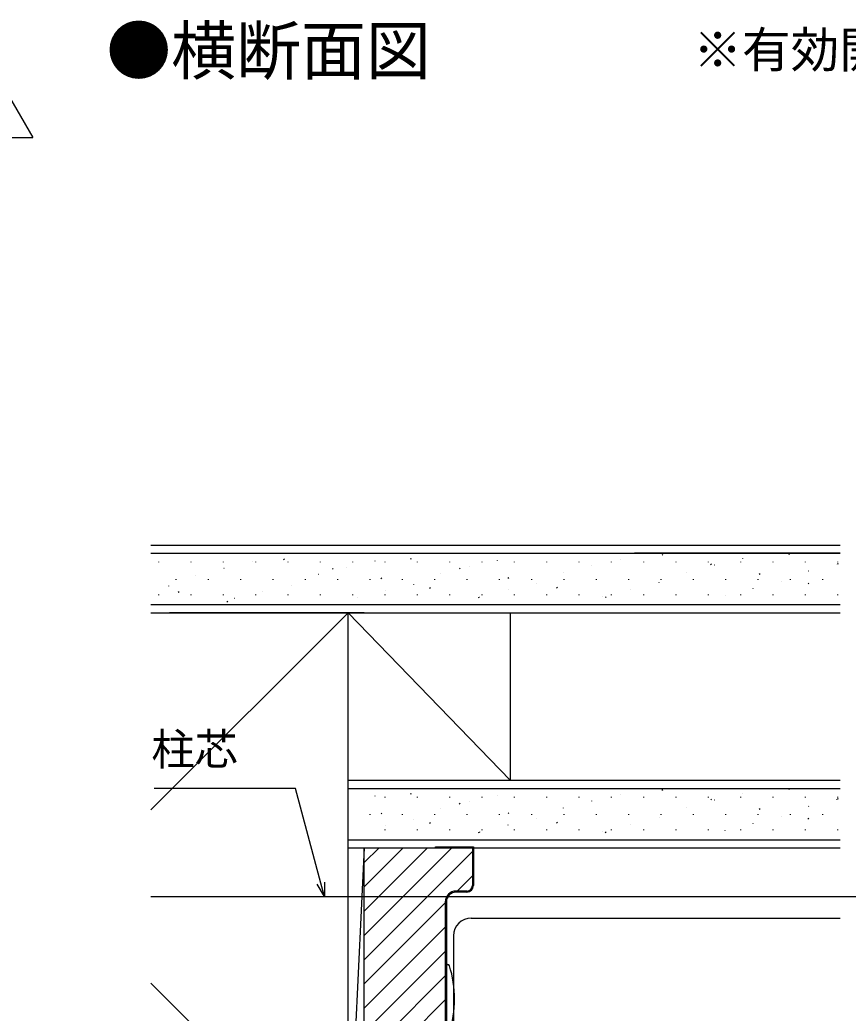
# Model space of a CAD drawing. Units: millimetres, scale not verified. Extents: x -525 to 525, y -783 to 779.
# Drawn here: x -224.1 to -70.9, y 316.5 to 500.3 of the extents above; entities that cross this region are included whole.
import ezdxf
from ezdxf.enums import TextEntityAlignment as Align

# ---------------------------------------------------------------- set-up
doc = ezdxf.new("R2010")
doc.units = ezdxf.units.MM
doc.header["$LTSCALE"] = 4
for name, color, linetype in [('0-2_USER1', 3, 'Continuous'), ('0-5_YKK_12', 2, 'Continuous'), ('0-6_YKK_13', 4, 'Continuous'), ('0-8_YKK_D', 6, 'Continuous'), ('0-A_YSS_K', 3, 'Continuous'), ('0-B_YSS_KE', 3, 'Continuous')]:
    doc.layers.add(name, color=color, linetype=linetype)
doc.styles.add('ＭＳ ゴシック', font='')
doc.styles.get('ＭＳ ゴシック').set_extended_font_data('MS Gothic')

msp = doc.modelspace()

# ---------------------------------------------------------------- linework, layer by layer
at = {"layer": '0-5_YKK_12'}
for p, q in [((-199.848, 338.118), (473.522, 338.118)), ((-140.562, 334.118), (-72.362, 334.118)), ((-143.862, 330.818), (-143.862, 307.418))]:
    msp.add_line(p, q, dxfattribs=at)
msp.add_arc((-140.562, 330.818), 3.3, 90, 180, dxfattribs=at)
at = {"layer": '0-6_YKK_13'}
for q in [(-144.882, 325.518), (-145.162, 312.718)]:
    msp.add_line((-145.162, 325.518), q, dxfattribs=at)
for centre, radius, start, end in [((-144.882, 325.218), 0.3, 17.1558, 90), ((-164.642, 319.118), 20.98, 342.8442, 17.1558)]:
    msp.add_arc(centre, radius, start, end, dxfattribs=at)
at = {"layer": '0-8_YKK_D'}
for p in [(-226.9, 487.622), (-232.15, 478.529)]:
    msp.add_line(p, (-221.65, 478.529), dxfattribs=at)
for points in [[(-167.736, 338.118), (-168.396, 340.581), (-173.095, 358.118), (-199.191, 358.118)], [(-167.736, 340.758), (-167.736, 338.118), (-169.056, 340.405)]]:
    msp.add_lwpolyline(points, dxfattribs=at)
at = {"layer": '0-A_YSS_K'}
for p, q in [((-199.848, 403.118), (-72.362, 403.118)), ((-199.848, 401.618), (-72.362, 401.618)), ((-151.651, 400.49), (-151.761, 400.657)), ((-72.362, 401.618), (-110.362, 401.618)), ((-105.141, 401.251), (-105.251, 401.418)), ((-81.682, 401.323), (-81.792, 401.49)), ((-198.355, 399.961), (-198.355, 400.061)), ((-192.375, 399.961), (-192.375, 400.061)), ((-186.395, 399.961), (-186.395, 400.061)), ((-186.296, 398.808), (-186.303, 398.827)), ((-181.039, 400.006), (-181.045, 400.025)), ((-180.415, 399.961), (-180.415, 400.061)), ((-175.11, 400.418), (-175.221, 400.585)), ((-174.435, 399.961), (-174.435, 400.061)), ((-168.455, 399.961), (-168.455, 400.061)), ((-163.623, 398.961), (-163.63, 398.98)), ((-162.475, 399.961), (-162.475, 400.061)), ((-158.365, 400.159), (-158.372, 400.178)), ((-156.495, 399.961), (-156.495, 400.061)), ((-150.515, 399.961), (-150.515, 400.061)), ((-144.535, 399.961), (-144.535, 400.061)), ((-142.645, 398.721), (-142.755, 398.888)), ((-140.95, 399.115), (-140.956, 399.134)), ((-138.555, 399.961), (-138.555, 400.061)), ((-135.692, 400.312), (-135.699, 400.331)), ((-132.575, 399.961), (-132.575, 400.061)), ((-126.595, 399.961), (-126.595, 400.061)), ((-120.615, 399.961), (-120.615, 400.061)), ((-118.276, 399.268), (-118.283, 399.287)), ((-114.635, 399.961), (-114.635, 400.061)), ((-113.019, 400.466), (-113.025, 400.485)), ((-108.655, 399.961), (-108.655, 400.061)), ((-102.675, 399.961), (-102.675, 400.061)), ((-96.695, 399.961), (-96.695, 400.061)), ((-96.135, 399.482), (-96.245, 399.649)), ((-95.603, 399.421), (-95.61, 399.44)), ((-90.715, 399.961), (-90.715, 400.061)), ((-90.345, 400.619), (-90.352, 400.638)), ((-84.735, 399.961), (-84.735, 400.061)), ((-78.755, 399.961), (-78.755, 400.061)), ((-72.93, 399.575), (-72.936, 399.593)), ((-72.675, 399.554), (-72.786, 399.721)), ((-72.775, 399.961), (-72.775, 400.061)), ((-191.521, 397.516), (-191.527, 397.535)), ((-168.847, 397.669), (-168.854, 397.688)), ((-166.104, 398.649), (-166.214, 398.816)), ((-157.097, 396.881), (-157.208, 397.047)), ((-146.174, 397.823), (-146.181, 397.841)), ((-133.638, 396.952), (-133.749, 397.119)), ((-123.501, 397.976), (-123.507, 397.995)), ((-100.827, 398.129), (-100.834, 398.148)), ((-87.128, 397.713), (-87.239, 397.88)), ((-78.154, 398.283), (-78.161, 398.301)), ((-196.511, 395.564), (-196.518, 395.583)), ((-195.125, 396.731), (-195.125, 396.831)), ((-189.145, 396.731), (-189.145, 396.831)), ((-183.165, 396.731), (-183.165, 396.831)), ((-177.185, 396.731), (-177.185, 396.831)), ((-173.838, 395.717), (-173.845, 395.736)), ((-171.205, 396.731), (-171.205, 396.831)), ((-165.225, 396.731), (-165.225, 396.831)), ((-159.245, 396.731), (-159.245, 396.831)), ((-153.265, 396.731), (-153.265, 396.831)), ((-151.165, 395.871), (-151.171, 395.89)), ((-148.091, 395.112), (-148.201, 395.278)), ((-147.285, 396.731), (-147.285, 396.831)), ((-141.305, 396.731), (-141.305, 396.831)), ((-135.325, 396.731), (-135.325, 396.831)), ((-129.345, 396.731), (-129.345, 396.831)), ((-128.491, 396.024), (-128.498, 396.043)), ((-124.632, 395.184), (-124.742, 395.35)), ((-123.365, 396.731), (-123.365, 396.831)), ((-117.385, 396.731), (-117.385, 396.831)), ((-111.405, 396.731), (-111.405, 396.831)), ((-105.818, 396.177), (-105.825, 396.196)), ((-105.425, 396.731), (-105.425, 396.831)), ((-99.445, 396.731), (-99.445, 396.831)), ((-93.465, 396.731), (-93.465, 396.831)), ((-88.402, 395.133), (-88.409, 395.152)), ((-87.485, 396.731), (-87.485, 396.831)), ((-83.145, 396.331), (-83.151, 396.35)), ((-81.505, 396.731), (-81.505, 396.831)), ((-78.122, 395.945), (-78.232, 396.111)), ((-75.525, 396.731), (-75.525, 396.831)), ((-198.355, 393.881), (-198.355, 393.981)), ((-194.601, 394.351), (-194.711, 394.517)), ((-192.375, 393.881), (-192.375, 393.981)), ((-186.395, 393.881), (-186.395, 393.981)), ((-180.415, 393.881), (-180.415, 393.981)), ((-179.096, 394.52), (-179.102, 394.539)), ((-174.435, 393.881), (-174.435, 393.981)), ((-168.455, 393.881), (-168.455, 393.981)), ((-162.475, 393.881), (-162.475, 393.981)), ((-161.647, 393.381), (-161.653, 393.4)), ((-156.495, 393.881), (-156.495, 393.981)), ((-156.422, 394.673), (-156.429, 394.692)), ((-150.515, 393.881), (-150.515, 393.981)), ((-144.535, 393.881), (-144.535, 393.981)), ((-139.085, 393.343), (-139.195, 393.51)), ((-138.973, 393.534), (-138.98, 393.553)), ((-138.555, 393.881), (-138.555, 393.981)), ((-133.749, 394.826), (-133.756, 394.845)), ((-132.575, 393.881), (-132.575, 393.981)), ((-126.595, 393.881), (-126.595, 393.981)), ((-120.615, 393.881), (-120.615, 393.981)), ((-116.3, 393.688), (-116.307, 393.706)), ((-115.625, 393.415), (-115.736, 393.581)), ((-114.635, 393.881), (-114.635, 393.981)), ((-111.076, 394.98), (-111.082, 394.998)), ((-108.655, 393.881), (-108.655, 393.981)), ((-102.675, 393.881), (-102.675, 393.981)), ((-96.695, 393.881), (-96.695, 393.981)), ((-93.627, 393.841), (-93.633, 393.86)), ((-90.715, 393.881), (-90.715, 393.981)), ((-84.735, 393.881), (-84.735, 393.981)), ((-78.755, 393.881), (-78.755, 393.981)), ((-72.775, 393.881), (-72.775, 393.981)), ((-199.848, 392.118), (-72.362, 392.118)), ((-185.595, 392.582), (-185.705, 392.749)), ((-184.32, 393.228), (-184.327, 393.246)), ((-110.362, 392.118), (-72.362, 392.118)), ((-199.848, 354.132), (-163.362, 390.618)), ((-199.848, 390.618), (-196.362, 390.618)), ((-199.848, 390.618), (-72.362, 390.618)), ((-160.362, 390.618), (-196.362, 390.618)), ((-163.362, 285.618), (-163.362, 390.618)), ((-133.362, 359.618), (-163.362, 390.618)), ((-160.362, 390.618), (-130.362, 390.618)), ((-133.362, 390.618), (-133.362, 359.618)), ((-163.362, 359.618), (-130.362, 359.618)), ((-160.362, 359.618), (-72.362, 359.618)), ((-163.362, 358.118), (-72.362, 358.118)), ((-158.365, 356.659), (-158.372, 356.678)), ((-156.495, 356.461), (-156.495, 356.561)), ((-151.651, 356.99), (-151.761, 357.157)), ((-150.515, 356.461), (-150.515, 356.561)), ((-144.535, 356.461), (-144.535, 356.561)), ((-138.555, 356.461), (-138.555, 356.561)), ((-135.692, 356.812), (-135.699, 356.831)), ((-132.575, 356.461), (-132.575, 356.561)), ((-126.595, 356.461), (-126.595, 356.561)), ((-120.615, 356.461), (-120.615, 356.561)), ((-114.635, 356.461), (-114.635, 356.561)), ((-113.019, 356.966), (-113.025, 356.985)), ((-108.655, 356.461), (-108.655, 356.561)), ((-105.141, 357.751), (-105.251, 357.918)), ((-102.675, 356.461), (-102.675, 356.561)), ((-96.695, 356.461), (-96.695, 356.561)), ((-90.715, 356.461), (-90.715, 356.561)), ((-90.345, 357.119), (-90.352, 357.138)), ((-84.735, 356.461), (-84.735, 356.561)), ((-81.682, 357.823), (-81.792, 357.99)), ((-78.755, 356.461), (-78.755, 356.561)), ((-72.775, 356.461), (-72.775, 356.561)), ((-142.645, 355.221), (-142.755, 355.388)), ((-140.95, 355.615), (-140.956, 355.634)), ((-118.276, 355.768), (-118.283, 355.787)), ((-96.135, 355.982), (-96.245, 356.149)), ((-95.603, 355.921), (-95.61, 355.94)), ((-78.154, 354.783), (-78.161, 354.801)), ((-72.93, 356.075), (-72.936, 356.093)), ((-72.675, 356.054), (-72.786, 356.221)), ((-159.245, 353.231), (-159.245, 353.331)), ((-157.097, 353.381), (-157.208, 353.547)), ((-153.265, 353.231), (-153.265, 353.331)), ((-147.285, 353.231), (-147.285, 353.331)), ((-146.174, 354.323), (-146.181, 354.341)), ((-141.305, 353.231), (-141.305, 353.331)), ((-135.325, 353.231), (-135.325, 353.331)), ((-133.638, 353.452), (-133.749, 353.619)), ((-129.345, 353.231), (-129.345, 353.331)), ((-123.501, 354.476), (-123.507, 354.495)), ((-123.365, 353.231), (-123.365, 353.331)), ((-117.385, 353.231), (-117.385, 353.331)), ((-111.405, 353.231), (-111.405, 353.331)), ((-105.425, 353.231), (-105.425, 353.331)), ((-100.827, 354.629), (-100.834, 354.648)), ((-99.445, 353.231), (-99.445, 353.331)), ((-93.465, 353.231), (-93.465, 353.331)), ((-87.485, 353.231), (-87.485, 353.331)), ((-87.128, 354.213), (-87.239, 354.38)), ((-81.505, 353.231), (-81.505, 353.331)), ((-75.525, 353.231), (-75.525, 353.331)), ((-156.422, 351.173), (-156.429, 351.192)), ((-151.165, 352.371), (-151.171, 352.39)), ((-148.091, 351.612), (-148.201, 351.778)), ((-133.749, 351.326), (-133.756, 351.345)), ((-128.491, 352.524), (-128.498, 352.543)), ((-124.632, 351.684), (-124.742, 351.85)), ((-111.076, 351.48), (-111.082, 351.498)), ((-105.818, 352.677), (-105.825, 352.696)), ((-88.402, 351.633), (-88.409, 351.652)), ((-83.145, 352.831), (-83.151, 352.85)), ((-78.122, 352.445), (-78.232, 352.611)), ((-156.495, 350.381), (-156.495, 350.481)), ((-150.515, 350.381), (-150.515, 350.481)), ((-144.535, 350.381), (-144.535, 350.481)), ((-139.085, 349.843), (-139.195, 350.01)), ((-138.973, 350.034), (-138.98, 350.053)), ((-138.555, 350.381), (-138.555, 350.481)), ((-132.575, 350.381), (-132.575, 350.481)), ((-126.595, 350.381), (-126.595, 350.481)), ((-120.615, 350.381), (-120.615, 350.481)), ((-116.3, 350.188), (-116.307, 350.206)), ((-115.625, 349.915), (-115.736, 350.081)), ((-114.635, 350.381), (-114.635, 350.481)), ((-108.655, 350.381), (-108.655, 350.481)), ((-102.675, 350.381), (-102.675, 350.481)), ((-96.695, 350.381), (-96.695, 350.481)), ((-93.627, 350.341), (-93.633, 350.36)), ((-90.715, 350.381), (-90.715, 350.481)), ((-84.735, 350.381), (-84.735, 350.481)), ((-78.755, 350.381), (-78.755, 350.481)), ((-72.775, 350.381), (-72.775, 350.481)), ((-163.362, 348.618), (-72.362, 348.618)), ((-163.362, 347.118), (-72.362, 347.118)), ((-160.362, 347.118), (-163.362, 285.618)), ((-160.362, 344.379), (-157.623, 347.118)), ((-160.362, 339.889), (-153.133, 347.118)), ((-160.362, 335.399), (-148.643, 347.118)), ((-160.362, 330.909), (-144.153, 347.118)), ((-160.362, 326.419), (-140.362, 346.419)), ((-143.172, 339.118), (-140.362, 341.929)), ((-160.362, 321.929), (-145.362, 336.929)), ((-160.362, 317.439), (-145.362, 332.439)), ((-160.362, 312.948), (-145.362, 327.948)), ((-199.848, 322.104), (-163.362, 285.618)), ((-160.362, 308.458), (-145.362, 323.458)), ((-160.362, 303.968), (-145.362, 318.968))]:
    msp.add_line(p, q, dxfattribs=at)
at = {"layer": '0-B_YSS_KE'}
for p, q in [((-141.362, 339.118), (-143.362, 339.118)), ((-141.362, 338.918), (-143.362, 338.918)), ((-145.362, 337.118), (-145.362, 301.118)), ((-145.162, 337.118), (-145.162, 301.118))]:
    msp.add_line(p, q, dxfattribs=at)
for points in [[(-160.362, 283.118), (-160.362, 347.118), (-147.362, 347.118), (-140.362, 347.118), (-140.362, 340.118)], [(-147.162, 347.118), (-147.162, 347.318), (-140.162, 347.318), (-140.162, 340.118)]]:
    msp.add_lwpolyline(points, dxfattribs=at)
for centre, radius, start, end in [((-141.362, 340.118), 1.2, 270.00001, 359.99999), ((-141.362, 340.118), 1, 270.00001, 359.99999), ((-143.362, 337.118), 2, 90.00001, 179.99999), ((-143.362, 337.118), 1.8, 90.00001, 179.99999)]:
    msp.add_arc(centre, radius, start, end, dxfattribs=at)

# ---------------------------------------------------------------- texts
at = {"layer": '0-2_USER1', "style": 'ＭＳ ゴシック'}
for s, height, p in [('●横断面図', 8.798, (-208.072, 487.598)), ('※有効開口寸法公式は、枠厚に化粧シート厚も加えて算出しています。', 6.598, (-99.492, 489.511))]:
    msp.add_text(s, height=height, dxfattribs=at).set_placement(p, align=Align.BOTTOM_LEFT)
at = {"layer": '0-8_YKK_D', "style": 'ＭＳ ゴシック'}
msp.add_text('柱芯', height=5.865, dxfattribs=at).set_placement((-199.736, 360.664), align=Align.BOTTOM_LEFT)

doc.saveas('drawing.dxf')
